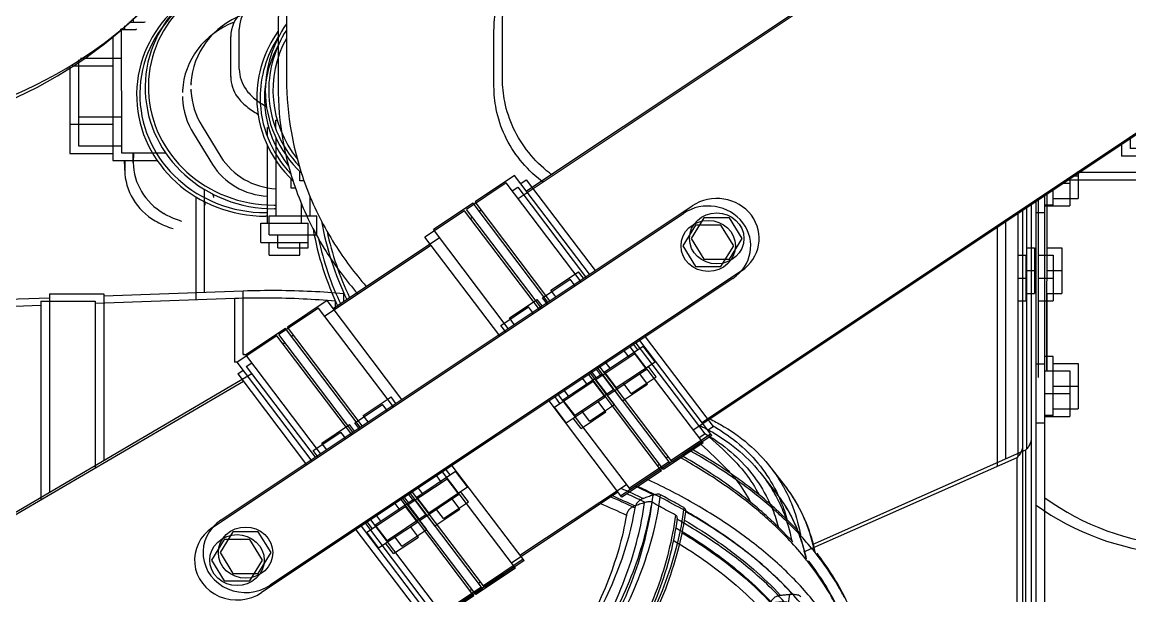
# Model space of a CAD drawing. Header units: inches. Extents: x 4821 to 127877, y 58012 to 433683.
# Drawn here: x 82924 to 83366.2, y 383359.6 to 383588.4 of the extents above; entities that cross this region are included whole.
import ezdxf

# ---------------------------------------------------------------- set-up
doc = ezdxf.new("R2010")
doc.units = ezdxf.units.IN
doc.header["$MEASUREMENT"] = 0
for name, color, linetype in [('A-FURN-FIXD', 10, 'Continuous'), ('A-WALL', 53, 'Continuous'), ('Cloums$0$A-COL-HAT', 8, 'Continuous'), ('EMG - ELEC - ID', 26, 'Continuous'), ('NECB-COLUM', 50, 'Continuous')]:
    doc.layers.add(name, color=color, linetype=linetype)

# ---------------------------------------------------------------- blocks, each defined once
blk = doc.blocks.new('COL BASEMT')
at = {"layer": 'Cloums$0$A-COL-HAT'}
h = blk.add_hatch(dxfattribs=at)
h.set_pattern_fill('ANSI31', color=256, scale=500)
h.set_pattern_definition([(45, (1452118.876, 42013.15), (-44.194174, 44.194174), [])])
h.paths.add_polyline_path([(1693546.85, 345625.99), (1693946.85, 345625.99), (1693950.94, 348875.93), (1693546.85, 348875.93)])
h.paths.add_polyline_path([(1688721.85, 335900.88), (1689121.55, 335900.88), (1689121.85, 337327.04), (1693949.19, 337326.96), (1693946.85, 345125.99), (1693546.85, 345125.99), (1693546.85, 337726.97), (1688721.85, 337727.04)])
h.paths.add_polyline_path([(1641271.85, 335200.88), (1640873.67, 335200.88), (1640871.85, 323973.06), (1689121.85, 323973.08), (1689121.4, 335200.88), (1688721.85, 335200.88), (1688721.85, 324373.08), (1641271.85, 324373.06)])
edge = h.paths.add_edge_path()
edge.add_line((1636446.85, 345125.99), (1636046.85, 345125.99))
edge.add_line((1636046.85, 345125.99), (1636049.02, 337698.91))
edge.add_arc((1626263.14, 338211.03), 9799.28, 305.315023, 357.004292, ccw=False)
edge.add_line((1631927.82, 330214.96), (1632171.53, 329896.4))
edge.add_arc((1626336.78, 338141.43), 10100.73, 305.285859, 355.375183)
edge.add_line((1636404.63, 337327), (1640874.01, 337327))
edge.add_line((1640874.01, 337327), (1640873.78, 335900.88))
edge.add_line((1640873.78, 335900.88), (1641271.85, 335900.88))
edge.add_line((1641271.85, 335900.88), (1641271.85, 337725.88))
edge.add_line((1641271.85, 337725.88), (1636446.85, 337725.88))
edge.add_line((1636446.85, 337725.88), (1636446.85, 345125.99))
h.paths.add_polyline_path([(1636046.85, 345625.99), (1636446.85, 345625.99), (1636446.85, 348875.93), (1636048.92, 348875.93)])
blk = doc.blocks.new('A$C0e128a0b')
at = {"layer": 'A-FURN-FIXD'}
for p, q in [((865.3, 2436.25), (654.8, 2752.11)), ((581.66, 2696.65), (792.16, 2380.79)), ((778.68, 2585.9), (778.68, 2571.9)), ((786.16, 2555), (786.16, 2581.47)), ((774.89, 2571.9), (778.68, 2571.9)), ((785.85, 2555.46), (794.46, 2555.46)), ((787.25, 2553.37), (787.25, 2555.46)), ((794.46, 2547.53), (794.46, 2555.46)), ((846.63, 2547.53), (846.63, 2555.46)), ((846.63, 2555.46), (861.05, 2555.46)), ((853.84, 2547.53), (853.84, 2555.46)), ((861.05, 2547.53), (861.05, 2555.46)), ((810.07, 2550.21), (824.5, 2550.21)), ((810.07, 2545.45), (810.07, 2550.21)), ((817.28, 2545.44), (817.28, 2550.21)), ((824.5, 2545.44), (824.5, 2550.21)), ((796.58, 2547.53), (791.14, 2547.53)), ((796.58, 2547.53), (796.58, 2544.84)), ((844.5, 2547.53), (844.5, 2544.84)), ((863.17, 2547.53), (844.5, 2547.53)), ((863.17, 2547.53), (863.17, 2544.84)), ((792.49, 2545.5), (810.07, 2545.5)), ((792.51, 2545.47), (848.7, 2545.42)), ((977.89, 2544.84), (792.93, 2544.84)), ((796.58, 2545.5), (810.07, 2545.5)), ((796.58, 2545.47), (844.5, 2545.42)), ((824.5, 2545.5), (848.74, 2545.5)), ((795.8, 2540.53), (977.89, 2540.53)), ((810.07, 2541.59), (824.5, 2541.59)), ((810.07, 2539.04), (810.07, 2541.59)), ((817.28, 2539.04), (817.28, 2541.59)), ((824.5, 2539.04), (824.5, 2541.59)), ((796.79, 2539.04), (873.76, 2539.04)), ((983.81, 2538.81), (874, 2538.81)), ((903.94, 2471.29), (874, 2538.81)), ((876.76, 2532.58), (801.1, 2532.58)), ((879.7, 2458.16), (885.48, 2462.63)), ((807.09, 2449.07), (800.53, 2445.03)), ((813.65, 2445.03), (807.09, 2449.07)), ((817.37, 2448.79), (916.79, 2299.6)), ((800.53, 2445.03), (800.53, 2436.95)), ((813.65, 2436.95), (813.65, 2445.03)), ((837.84, 2418.07), (866.59, 2439.87)), ((869.45, 2439.4), (839.01, 2416.32)), ((867.76, 2438.12), (866.59, 2439.87)), ((869.03, 2439.07), (877.39, 2426.53)), ((869.45, 2439.4), (877.81, 2426.85)), ((800.53, 2436.95), (807.09, 2432.91)), ((807.09, 2432.91), (813.65, 2436.95)), ((896.22, 2284), (796.8, 2433.19)), ((877.81, 2426.85), (847.37, 2403.77)), ((878.22, 2426.23), (847.78, 2403.15)), ((876.54, 2424.95), (876.13, 2425.57)), ((877.8, 2425.91), (886.16, 2413.36)), ((878.22, 2426.23), (886.58, 2413.68)), ((846.09, 2421.49), (841.15, 2417.74)), ((854.28, 2409.2), (846.09, 2421.49)), ((850.84, 2421.79), (847.55, 2419.29)), ((856.11, 2413.89), (850.84, 2421.79)), ((888.26, 2421.04), (888.29, 2420.93)), ((888.29, 2420.93), (888.33, 2420.82)), ((849.34, 2405.46), (841.15, 2417.74)), ((842.32, 2415.99), (840.27, 2414.43)), ((856.11, 2413.89), (852.81, 2411.39)), ((886.58, 2413.68), (856.15, 2390.6)), ((907.36, 2378.7), (884.9, 2412.4)), ((848.17, 2407.21), (846.12, 2405.65)), ((854.28, 2409.2), (849.34, 2405.46)), ((854.86, 2408.32), (849.93, 2404.58)), ((863.05, 2396.04), (854.86, 2408.32)), ((859.61, 2408.62), (856.32, 2406.13)), ((864.88, 2400.72), (859.61, 2408.62)), ((788.52, 2380.67), (817.27, 2402.48)), ((851.09, 2402.82), (849.04, 2401.27)), ((858.11, 2392.29), (849.93, 2404.58)), ((818.44, 2400.72), (787.18, 2377.01)), ((864.88, 2400.72), (861.59, 2398.23)), ((819.7, 2398.83), (817.64, 2397.27)), ((823.49, 2388.5), (817.64, 2397.27)), ((863.05, 2396.04), (858.11, 2392.29)), ((856.94, 2394.05), (854.89, 2392.49)), ((786.72, 2388.57), (786.75, 2388.91)), ((825.55, 2390.06), (823.49, 2388.5)), ((826.8, 2388.17), (795.54, 2364.46)), ((827.21, 2387.56), (795.95, 2363.85)), ((828.47, 2385.67), (826.41, 2384.11)), ((832.26, 2375.33), (826.41, 2384.11)), ((789.69, 2378.92), (788.52, 2380.67)), ((909.04, 2379.98), (878.6, 2356.9)), ((908.62, 2379.66), (916.98, 2367.11)), ((909.04, 2379.98), (917.41, 2367.43)), ((787.18, 2377.01), (795.54, 2364.46)), ((835.58, 2375.01), (804.31, 2351.3)), ((834.32, 2376.89), (832.26, 2375.33)), ((756.63, 2373.16), (739.03, 2373.16)), ((917.41, 2367.43), (886.97, 2344.35)), ((795.95, 2363.85), (804.31, 2351.3)), ((798.46, 2365.75), (798.05, 2366.37)), ((917.82, 2366.82), (887.37, 2343.74)), ((916.13, 2365.54), (915.72, 2366.16)), ((917.39, 2366.5), (925.75, 2353.95)), ((917.82, 2366.82), (926.18, 2354.27)), ((885.68, 2362.07), (880.75, 2358.33)), ((893.87, 2349.79), (885.68, 2362.07)), ((890.44, 2362.37), (887.14, 2359.88)), ((895.7, 2354.48), (890.44, 2362.37)), ((888.93, 2346.04), (880.75, 2358.33)), ((881.92, 2356.57), (879.86, 2355.02)), ((895.7, 2354.48), (892.41, 2351.98)), ((926.18, 2354.27), (895.74, 2331.19)), ((829.28, 2319.5), (806.82, 2353.2)), ((896.91, 2329.43), (925.66, 2351.24)), ((887.76, 2347.8), (885.71, 2346.24)), ((893.87, 2349.79), (888.93, 2346.04)), ((894.46, 2348.91), (889.52, 2345.17)), ((902.64, 2336.62), (894.46, 2348.91)), ((899.21, 2349.21), (895.92, 2346.72)), ((904.47, 2341.31), (899.21, 2349.21)), ((890.69, 2343.41), (888.63, 2341.85)), ((897.71, 2332.88), (889.52, 2345.17)), ((858.03, 2341.31), (826.77, 2317.6)), ((859.29, 2339.42), (857.23, 2337.86)), ((904.47, 2341.31), (901.18, 2338.82)), ((863.08, 2329.08), (857.23, 2337.86)), ((902.64, 2336.62), (897.71, 2332.88)), ((896.54, 2334.64), (894.48, 2333.08)), ((866.4, 2328.76), (835.13, 2305.05)), ((865.14, 2330.64), (863.08, 2329.08)), ((866.81, 2328.14), (835.54, 2304.44)), ((868.06, 2326.26), (866.01, 2324.7)), ((826.98, 2322.96), (824.49, 2322.96)), ((871.85, 2315.92), (866.01, 2324.7)), ((826.77, 2317.6), (835.13, 2305.05)), ((875.17, 2315.59), (843.91, 2291.89)), ((873.91, 2317.48), (871.85, 2315.92)), ((799.92, 2312.22), (793.82, 2312.22)), ((799.92, 2299.3), (799.92, 2314.37)), ((805.98, 2314.37), (799.92, 2314.37)), ((805.98, 2299.3), (805.98, 2314.37)), ((810.02, 2311.68), (805.98, 2311.68)), ((810.02, 2301.99), (810.02, 2311.68)), ((847.58, 2292.04), (876.34, 2313.84)), ((788.82, 2308.99), (785.95, 2308.99)), ((788.82, 2310.31), (788.82, 2308.99)), ((739.03, 2304.8), (756.63, 2304.8)), ((835.54, 2304.44), (843.91, 2291.89)), ((838.05, 2306.34), (837.64, 2306.95)), ((769.64, 2301.45), (769.64, 2301.86)), ((772.35, 2301.45), (769.64, 2301.45)), ((799.92, 2301.45), (775.24, 2301.45)), ((796.55, 2300.88), (796.55, 2301.45)), ((797.69, 2301.45), (797.69, 2300.93)), ((810.02, 2301.99), (805.98, 2301.99)), ((805.98, 2299.3), (799.92, 2299.3)), ((906.51, 2299.88), (899.95, 2295.84)), ((913.07, 2295.84), (906.51, 2299.88)), ((847.58, 2292.04), (846.41, 2293.79)), ((849.95, 2293.83), (940.08, 2139.87)), ((899.95, 2295.84), (899.95, 2287.76)), ((913.07, 2287.76), (913.07, 2295.84)), ((823.76, 2291.06), (825.35, 2246.95)), ((829.82, 2291.07), (823.76, 2291.06)), ((843.83, 2291.06), (829.82, 2291.07)), ((753.55, 2289.83), (740.85, 2289.83)), ((899.95, 2287.76), (906.51, 2283.72)), ((906.51, 2283.72), (913.07, 2287.76)), ((771.56, 2278.03), (781.3, 2284.03)), ((824.2, 2278.86), (791.63, 2278.86)), ((757.92, 2274.54), (758.25, 2274.52)), ((758.25, 2274.52), (758.58, 2274.52)), ((759.81, 2274.52), (760.15, 2274.52)), ((760.15, 2274.52), (760.48, 2274.54)), ((780.03, 2252.48), (780.03, 2266.48)), ((738.47, 2259.99), (738.45, 2260)), ((738.66, 2259.92), (738.45, 2260)), ((738.64, 2254.82), (738.64, 2259.86)), ((737.44, 2256.21), (738.64, 2256.22)), ((780.03, 2256.32), (781.1, 2256.29)), ((780.03, 2256.23), (780.03, 2256.23)), ((781.1, 2256.29), (782.36, 2256.27)), ((782.55, 2256.26), (782.35, 2256.27)), ((782.55, 2256.26), (782.55, 2256.26)), ((782.88, 2256.26), (782.88, 2256.26)), ((783.11, 2256.24), (783.1, 2256.24)), ((740.66, 2252.48), (780.03, 2252.48)), ((750.08, 2239.6), (750.08, 2252.48)), ((768.59, 2238.9), (768.59, 2252.48)), ((777.84, 2238.9), (777.84, 2252.48)), ((824.6, 2229.69), (824.6, 2246.92)), ((824.6, 2246.92), (877.41, 2246.92)), ((750.54, 2238.9), (777.84, 2238.9)), ((824.6, 2229.69), (887.5, 2229.69)), ((825.97, 2229.69), (827.13, 2197.39))]:
    blk.add_line(p, q, dxfattribs=at)
for centre, major_axis, start_param, end_param in [((829.07, 2593.96), (0, 80.75), 4.058514, 6.283185), ((807.09, 2440.99), (0, -13.46), 2.188747, 5.330339), ((807.09, 2440.99), (0, -8.61), 2.356194490131985, 8.639379797311571), ((784.78, 2423.12), (0, -108.75), 0.166404, 0.420254), ((784.78, 2423.12), (0, -107.67), 0.200064, 0.418236), ((760.26, 2338.98), (0, -38.49), -0.473409, 0.641871), ((760.26, 2337.9), (0, -39.84), 0, 0.777432), ((760.26, 2337.9), (0, -38.76), 0, 0.723102), ((760.26, 2338.98), (0, -40.91), -0.580818, 0), ((760.26, 2338.98), (0, -39.84), -0.536149, 0), ((759.33, 2300.93), (0, 40.91), 1.643976, 4.712389), ((759.2, 2300.88), (0, 39.84), 1.643847, 4.712389), ((740.88, 2301.71), (0, 11.88), 1.638452, 3.139133), ((771.21, 2302.68), (0, -21.53), 0.523599, 1.513549), ((906.51, 2291.8), (0, 8.61), -0.785398, 5.497787), ((740.73, 2314.12), (0, 30.61), 4.102643, 4.174511), ((906.51, 2291.8), (0, -13.46), -0.952846, 2.188747), ((751.69, 2305.01), (0, -15.76), 0.59546, 0.863688), ((747.09, 2309.4), (0, -22.35), 0.857164, 0.960312), ((759.2, 2300.88), (0, 26.38), 1.959527, 3.089892), ((753.48, 2302.16), (0, -12.33), 0.004475, 0.597379), ((794.23, 2280.06), (0, 1.75), 0.656384, 1.029076), ((794.01, 2280.36), (0, -1.37), 3.436047, 3.790957), ((794.11, 2280.01), (0, -1.74), 3.284211, 3.441007), ((794.16, 2279.68), (0, 2.07), -0.012777, 0.144598), ((759.2, 2300.88), (0, -26.38), 0.051691, 0.523599), ((780.5, 2278.43), (0, -23.51), 1.008493, 1.239706), ((777.44, 2279.66), (0, 27), 4.377397, 4.408346), ((644.03, 2161.42), (0, 137.82), -1.570796, -0.711733), ((782.88, 2276.67), (0, 20.43), 3.153444, 4.156907), ((789.11, 243.53), (0, -2012.72), 3.144774, 3.146406), ((782.75, 2274.96), (0, -18.7), -0.011145, 0.007658), ((782.75, 2274.97), (0, 18.71), 3.149248, 3.162011)]:
    blk.add_ellipse(centre, major_axis=major_axis, ratio=0.9375, start_param=start_param, end_param=end_param, dxfattribs=at)
for points, knots in [([(870.4, 2540.53), (870.63, 2540.53), (871.09, 2540.49), (871.76, 2540.32), (872.4, 2540.04), (872.99, 2539.68), (873.52, 2539.27), (873.85, 2538.96), (874, 2538.81)], [0, 0, 0, 0, 0.681118, 1.362866, 2.043611, 2.717904, 3.376004, 4.004425, 4.004425, 4.004425, 4.004425]), ([(937.35, 2487.4), (933.34, 2486.59), (924.91, 2483.97), (914.76, 2478.59), (908.77, 2474.33), (906.72, 2472.74)], [0, 0, 0, 0, 12.120393, 25.947265, 33.494003, 33.494003, 33.494003, 33.494003]), ([(920.73, 2481.42), (920.67, 2481.39), (919.45, 2480.77), (914.65, 2478.14), (910.15, 2475.04), (906.9, 2472.46)], [0, 0, 0, 0, 0.197109, 4.010546, 16.047064, 16.047064, 16.047064, 16.047064]), ([(930.6, 2477.93), (927.35, 2475.89), (920.26, 2470.7), (910.18, 2461.02), (900.4, 2448.95), (891.56, 2435.31), (886.13, 2424.94), (883.47, 2419.25), (883.23, 2418.72)], [0, 0, 0, 0, 11.207521, 25.482279, 40.201013, 55.529381, 71.608838, 73.251443, 73.251443, 73.251443, 73.251443]), ([(885.48, 2462.62), (886.29, 2463.25), (889.93, 2465.88), (896.73, 2469.51), (903.06, 2471.39), (906.15, 2472.02)], [0, 0, 0, 0, 2.966487, 13.075705, 22.416008, 22.416008, 22.416008, 22.416008]), ([(906.9, 2472.46), (906.35, 2472.03), (901.97, 2468.5), (897.39, 2464.09), (893.6, 2459.9), (893.15, 2459.39)], [0, 0, 0, 0, 2.030882, 16.305641, 18.255646, 18.255646, 18.255646, 18.255646]), ([(885.72, 2462.13), (887.42, 2463.07), (892.17, 2465.35), (897.21, 2466.82), (900.44, 2467.44)], [0, 0, 0, 0, 5.703565, 15.437188, 15.437188, 15.437188, 15.437188]), ([(920.49, 2467.57), (920.34, 2467.46), (920.09, 2467.16), (919.92, 2466.56), (919.83, 2465.89), (919.79, 2465.42), (919.77, 2465.18)], [0, 0, 0, 0, 0.516554, 1.081048, 1.717157, 2.398728, 2.398728, 2.398728, 2.398728]), ([(866.33, 2439.67), (867.03, 2440.91), (869.49, 2444.91), (874.48, 2451.05), (881.91, 2457.18), (889.34, 2461.12), (894.28, 2462.76), (896.26, 2463.28)], [11.923689, 11.923689, 11.923689, 11.923689, 15.932896, 25.228405, 34.424303, 43.671119, 49.737574, 49.737574, 49.737574, 49.737574]), ([(879.7, 2458.16), (880.43, 2458.72), (882.38, 2460.14), (884.42, 2461.41), (885.72, 2462.13)], [0, 0, 0, 0, 2.675034, 7.014533, 7.014533, 7.014533, 7.014533]), ([(919.77, 2465.18), (917.52, 2463.1), (911.8, 2457.34), (903.31, 2446.87), (897.12, 2437.32), (894, 2431.89), (893.55, 2431.09)], [0, 0, 0, 0, 8.836327, 23.365718, 38.495173, 41.106359, 41.106359, 41.106359, 41.106359]), ([(919.77, 2465.18), (919.76, 2465), (919.74, 2464.63), (919.76, 2464.26), (919.78, 2464.08)], [0, 0, 0, 0, 0.507567, 1.021246, 1.021246, 1.021246, 1.021246]), ([(919.78, 2464.08), (923.31, 2463.47), (930.42, 2461.6), (940.79, 2457.14), (950.86, 2451.06), (960.4, 2443.49), (969.21, 2434.6), (977.09, 2424.59), (983.87, 2413.68), (989.39, 2402.12), (993.55, 2390.15), (996.24, 2378.04), (997.4, 2366.05), (997, 2354.46), (995.04, 2343.5), (992.53, 2336.26), (990.89, 2332.69), (990.71, 2332.31)], [0, 0, 0, 0, 10.622951, 21.68084, 33.135191, 44.91765, 56.93718, 69.087362, 81.253625, 93.320411, 105.178329, 116.731356, 127.904138, 138.649236, 148.953954, 158.845793, 160.039439, 160.039439, 160.039439, 160.039439]), ([(919.78, 2464.08), (919.83, 2463.6), (919.92, 2462.64), (920.01, 2461.69), (920.06, 2461.21)], [0, 0, 0, 0, 1.345513, 2.681237, 2.681237, 2.681237, 2.681237]), ([(892.79, 2459.75), (891.71, 2458.55), (886.79, 2452.9), (880.29, 2444.03), (875.42, 2436.01), (873.71, 2433.01)], [0, 0, 0, 0, 4.656372, 21.47065, 31.268395, 31.268395, 31.268395, 31.268395]), ([(893.15, 2459.39), (890.19, 2456.07), (884.05, 2448.38), (878.02, 2439.08), (874.74, 2433.35), (874.16, 2432.32)], [0, 0, 0, 0, 12.771702, 28.100069, 31.450736, 31.450736, 31.450736, 31.450736]), ([(896.18, 2430.61), (898.39, 2434.41), (903.24, 2442.04), (911.21, 2452.33), (917.15, 2458.51), (920.06, 2461.21)], [0, 0, 0, 0, 12.467033, 25.649217, 37.097113, 37.097113, 37.097113, 37.097113]), ([(920.06, 2461.21), (920.08, 2460.99), (920.16, 2460.57), (920.35, 2459.96), (920.63, 2459.41), (920.98, 2458.92), (921.39, 2458.52), (921.86, 2458.22), (922.19, 2458.1), (922.36, 2458.06)], [0, 0, 0, 0, 0.602127, 1.197489, 1.781281, 2.349686, 2.900029, 3.43127, 3.945175, 3.945175, 3.945175, 3.945175]), ([(863.94, 2438.29), (864.57, 2439.62), (866.92, 2444.13), (871.85, 2451.19), (876.97, 2456.05), (879.7, 2458.16)], [10.792812, 10.792812, 10.792812, 10.792812, 14.948407, 25.145755, 35.156236, 35.156236, 35.156236, 35.156236]), ([(900.18, 2429.86), (902.11, 2433.11), (906.57, 2440.03), (913.93, 2449.53), (919.6, 2455.47), (922.36, 2458.06)], [0, 0, 0, 0, 10.719699, 23.364437, 34.289287, 34.289287, 34.289287, 34.289287]), ([(877.76, 2446.89), (878.94, 2448.02), (882.22, 2450.85), (885.86, 2453.16), (888.22, 2454.38)], [0, 0, 0, 0, 4.724504, 12.511776, 12.511776, 12.511776, 12.511776]), ([(877.76, 2446.89), (875.05, 2444.28), (872.43, 2441.55), (869.92, 2438.71), (869.91, 2438.7)], [0, 0, 0, 0, 10.837791, 10.873896, 10.873896, 10.873896, 10.873896]), ([(892.24, 2430.61), (891.79, 2429.77), (890.9, 2428.1), (889.56, 2425.64), (888.66, 2424.02), (888.21, 2423.22)], [0, 0, 0, 0, 2.700024, 5.346579, 7.940411, 7.940411, 7.940411, 7.940411]), ([(893.23, 2431.15), (893.18, 2431.16), (892.97, 2431.17), (892.58, 2431.05), (892.32, 2430.77), (892.24, 2430.61)], [0, 0, 0, 0, 0.144849, 0.632624, 1.154314, 1.154314, 1.154314, 1.154314]), ([(892.24, 2430.61), (896.12, 2430.12), (904.01, 2428.61), (915.79, 2424.96), (927.56, 2419.97), (939.04, 2413.74), (949.96, 2406.43), (960.06, 2398.22), (969.09, 2389.3), (976.84, 2379.88), (983.13, 2370.18), (987.8, 2360.42), (990.74, 2350.83), (991.82, 2341.92), (991.38, 2336.31), (990.91, 2333.84)], [0, 0, 0, 0, 11.602196, 23.7878, 36.383911, 49.19584, 62.018034, 74.644435, 86.878803, 98.545568, 109.501847, 119.651506, 128.962135, 137.484884, 144.509937, 144.509937, 144.509937, 144.509937]), ([(893.53, 2431.11), (897.26, 2430.62), (905.03, 2429.1), (916.71, 2425.45), (928.54, 2420.38), (940.05, 2414.07), (950.97, 2406.67), (961.05, 2398.36), (970.03, 2389.32), (977.71, 2379.77), (983.9, 2369.93), (988.42, 2360.02), (991.16, 2350.27), (992.03, 2340.93), (990.96, 2332.23), (988.96, 2326.98), (987.69, 2324.6)], [0, 0, 0, 0, 11.155449, 23.438517, 36.110982, 48.980346, 61.847408, 74.510116, 86.778995, 98.485897, 109.494337, 119.709391, 129.095545, 137.696314, 145.677504, 153.298145, 153.298145, 153.298145, 153.298145]), ([(888.26, 2421.04), (887.86, 2420.22), (886.94, 2418.3), (886.05, 2416.37), (885.54, 2415.25)], [0, 0, 0, 0, 2.557916, 6.014709, 6.014709, 6.014709, 6.014709]), ([(888.21, 2423.22), (888.12, 2423.08), (888.02, 2422.73), (888.03, 2422.17), (888.12, 2421.6), (888.21, 2421.22), (888.26, 2421.04)], [0, 0, 0, 0, 0.468011, 0.989933, 1.541638, 2.078261, 2.078261, 2.078261, 2.078261]), ([(983.72, 2317.21), (984.95, 2319.5), (986.91, 2324.65), (987.91, 2333.21), (986.98, 2342.47), (984.19, 2352.13), (979.62, 2361.97), (973.39, 2371.78), (965.66, 2381.32), (956.61, 2390.37), (946.46, 2398.7), (935.46, 2406.12), (923.87, 2412.44), (911.99, 2417.51), (900.1, 2421.2), (892.12, 2422.73), (888.21, 2423.22)], [0, 0, 0, 0, 7.361474, 15.267491, 23.795794, 33.116523, 43.292028, 54.295739, 66.033147, 78.359907, 91.096802, 104.042477, 116.984874, 129.712102, 142.023308, 153.740146, 153.740146, 153.740146, 153.740146]), ([(981.83, 2316.59), (982.02, 2316.94), (983.39, 2319.61), (985.24, 2325.17), (985.92, 2333.63), (984.77, 2342.66), (981.85, 2352.05), (977.25, 2361.59), (971.08, 2371.08), (963.49, 2380.29), (954.65, 2389.01), (944.78, 2397.04), (934.1, 2404.2), (922.88, 2410.3), (911.37, 2415.21), (899.85, 2418.81), (892.12, 2420.33), (888.33, 2420.82)], [0, 0, 0, 0, 1.123216, 8.480815, 16.214801, 24.572839, 33.699734, 43.642504, 54.36834, 65.783527, 77.749609, 90.096803, 102.635469, 115.166475, 127.491061, 139.42073, 150.787667, 150.787667, 150.787667, 150.787667]), ([(888.33, 2420.82), (888.5, 2420.31), (888.85, 2419.29), (889.2, 2418.26), (889.38, 2417.76)], [0, 0, 0, 0, 1.524481, 3.034964, 3.034964, 3.034964, 3.034964]), ([(889.38, 2417.76), (889.44, 2417.57), (889.61, 2417.19), (889.92, 2416.67), (890.31, 2416.2), (890.75, 2415.78), (891.24, 2415.45), (891.76, 2415.2), (892.12, 2415.1), (892.29, 2415.07)], [0, 0, 0, 0, 0.563019, 1.140507, 1.725413, 2.309982, 2.885942, 3.444974, 3.979886, 3.979886, 3.979886, 3.979886]), ([(892.29, 2415.07), (895.91, 2414.48), (903.26, 2412.8), (914.13, 2409.03), (924.88, 2404.08), (935.28, 2398.03), (945.12, 2391.01), (954.13, 2383.2), (962.05, 2374.82), (968.73, 2366.08), (974.01, 2357.11), (977.78, 2348.15), (979.88, 2339.44), (980.24, 2332.52), (979.79, 2328.64), (979.58, 2327.44)], [0, 0, 0, 0, 10.891256, 22.288099, 33.90766, 45.642067, 57.445534, 69.039084, 80.097656, 90.541409, 100.395495, 109.515047, 117.813876, 125.302959, 128.680946, 128.680946, 128.680946, 128.680946]), ([(786.9, 2388.72), (786.73, 2388.49), (784.68, 2385.8), (780.15, 2381.19), (772.42, 2376.35), (764.4, 2373.69), (759.03, 2373.16), (756.63, 2373.16)], [0, 0, 0, 0, 0.819102, 9.626505, 18.435279, 27.245203, 34.358145, 34.358145, 34.358145, 34.358145]), ([(739.03, 2373.16), (736.67, 2373.16), (731.44, 2373.67), (724.17, 2376.02), (719.58, 2378.66), (717.66, 2380.02)], [0, 0, 0, 0, 6.988951, 15.536063, 22.388091, 22.388091, 22.388091, 22.388091]), ([(756.63, 2304.8), (762.32, 2304.8), (774.31, 2305.86), (792.05, 2310.85), (808.43, 2319.1), (818.07, 2326.34), (822.27, 2330.05)], [0, 0, 0, 0, 16.89618, 35.568577, 54.236909, 70.43542, 70.43542, 70.43542, 70.43542]), ([(682.27, 2323.01), (686.19, 2320.25), (694.9, 2314.97), (709.2, 2309.05), (724.23, 2305.54), (734.28, 2304.8), (739.03, 2304.8)], [0, 0, 0, 0, 13.944964, 29.673628, 45.404798, 59.504389, 59.504389, 59.504389, 59.504389]), ([(824.59, 2322.96), (824.29, 2319.55), (823.57, 2308.93), (823.51, 2298.28), (823.76, 2291.06)], [15.517802, 15.517802, 15.517802, 15.517802, 25.050996, 45.159311, 45.159311, 45.159311, 45.159311])]:
    blk.add_open_spline(points, degree=3, knots=knots, dxfattribs=at)
for points in [[(896.08, 2468.83), (896.28, 2468.91), (896.48, 2469), (896.67, 2469.08)], [(896.67, 2469.08), (899.68, 2470.31), (902.8, 2471.23), (905.97, 2471.85)], [(887.69, 2464.23), (890.33, 2466.05), (893.16, 2467.59), (896.08, 2468.83)], [(900.76, 2467.74), (897.99, 2465.23), (895.33, 2462.55), (892.79, 2459.75)], [(885.48, 2462.63), (886.2, 2463.18), (886.94, 2463.72), (887.69, 2464.23)], [(893.23, 2431.15), (893.33, 2431.14), (893.43, 2431.12), (893.53, 2431.11)], [(886.11, 2410.59), (887.15, 2413), (888.24, 2415.39), (889.38, 2417.76)], [(888.6, 2406.85), (889.77, 2409.62), (891, 2412.36), (892.29, 2415.07)], [(843.83, 2291.06), (843.82, 2291.39), (843.82, 2291.71), (843.81, 2292.03)], [(843.88, 2291.92), (843.87, 2291.63), (843.85, 2291.35), (843.83, 2291.06)]]:
    blk.add_open_spline(points, degree=3, dxfattribs=at)

msp = doc.modelspace()

# ---------------------------------------------------------------- hatches: boundary and pattern name
at = {"layer": 'A-WALL'}
h = msp.add_hatch(dxfattribs=at)
h.set_pattern_fill('ANSI36', color=3, scale=250)
h.set_pattern_definition([(45, (-1206225.3, -363005.7), (420.9495, 1543.4815), [1984.375, -396.875, 0, -396.875])])
h.paths.add_polyline_path([(86321.51, 396060.39), (78773.72, 396060.36), (78773.72, 379510.37), (86321.51, 379510.37)])
h.paths.add_polyline_path([(35926.89, 396110.37), (28823.73, 396110.37), (28823.73, 387310.43), (35926.89, 387310.43)])
h = msp.add_hatch(dxfattribs=at)
h.set_pattern_fill('ANSI36', color=3, scale=250)
h.set_pattern_definition([(45, (-1206228.7, -363008.7), (420.9495, 1543.4815), [1984.375, -396.875, 0, -396.875])])
h.paths.add_polyline_path([(86318.11, 396057.41), (78770.32, 396057.38), (78770.32, 379507.39), (86318.11, 379507.39)])
h.paths.add_polyline_path([(35923.49, 396107.39), (28820.33, 396107.39), (28820.33, 387307.45), (35923.49, 387307.44)])

# ---------------------------------------------------------------- block references
at = {"layer": 'EMG - ELEC - ID', "xscale": 1.260932877019967, "yscale": 1.260932877019967, "zscale": 1.260932877019967, "rotation": 270.0008681710996}
for p in [(80123.35, 384519.79), (80119.95, 384516.81)]:
    msp.add_blockref('A$C0e128a0b', p, dxfattribs=at)
at = {"layer": 'NECB-COLUM'}
for p in [(-1607626.53, 42181.46), (-1607623.13, 42184.44)]:
    msp.add_blockref('COL BASEMT', p, dxfattribs=at)

doc.saveas('drawing.dxf')
